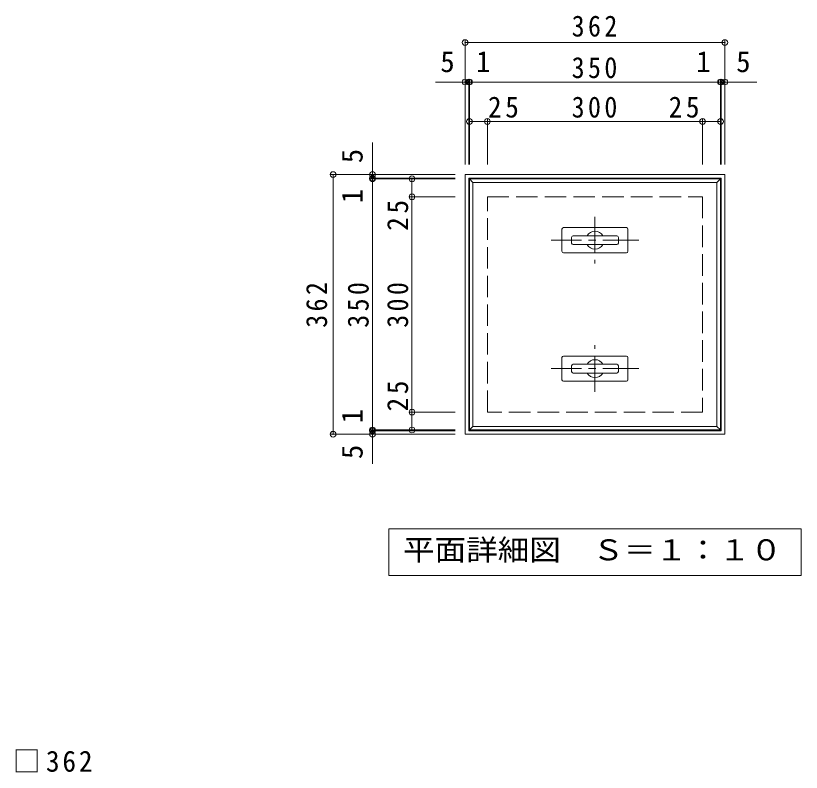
# Model space of a CAD drawing. Units: millimetres on the paper, enlarged 2 times, with parts at other scales. Extents: x -310 to 247, y -275 to 236.
# Drawn here: x -292.1 to -73.1, y 4.9 to 215.8 of the extents above; entities that cross this region are included whole.
import ezdxf
from ezdxf.enums import TextEntityAlignment as Align

# ---------------------------------------------------------------- set-up
doc = ezdxf.new("R2010")
doc.units = ezdxf.units.MM
doc.header["$LTSCALE"] = 2
doc.header["$PDMODE"] = 32
doc.header["$PDSIZE"] = 1.6
doc.linetypes.add('CHAIN1', pattern=[8, 5, -1, 1, -1])
doc.linetypes.add('DASHED3', pattern=[4, 3, -1])
for name, color, linetype, lineweight in [('C-0', 3, 'Continuous', 9), ('C-1', 2, 'Continuous', 9), ('C-2', 3, 'Continuous', 9), ('C-4', 7, 'Continuous', 9), ('C-5', 7, 'Continuous', 9), ('C-A', 3, 'Continuous', 9), ('D-4', 7, 'Continuous', 9)]:
    doc.layers.add(name, color=color, linetype=linetype, lineweight=lineweight)
doc.styles.add('ＭＳ ゴシック', font='')
doc.styles.get('ＭＳ ゴシック').set_extended_font_data('MS Gothic')

msp = doc.modelspace()

# ---------------------------------------------------------------- linework, layer by layer
at = {"layer": 'C-1'}
for p, q in [((-94.408, 99.157), (-94.408, 171.557)), ((-95.408, 170.557), (-165.808, 170.557)), ((-165.808, 100.157), (-165.808, 170.557)), ((-166.808, 99.157), (-94.408, 99.157))]:
    msp.add_line(p, q, dxfattribs=at)
for points in [[(-94.408, 171.557), (-166.808, 171.557), (-166.808, 99.157)], [(-95.408, 170.557), (-95.408, 100.157), (-165.808, 100.157)]]:
    msp.add_lwpolyline(points, dxfattribs=at)
at = {"layer": 'C-1', "linetype": 'DASHED3'}
msp.add_lwpolyline([(-100.608, 165.357), (-100.608, 105.357), (-160.608, 105.357), (-160.608, 165.357)], close=True, dxfattribs=at)
at = {"layer": 'C-2'}
for p, q in [((-165.608, 170.357), (-164.608, 169.357)), ((-96.608, 169.357), (-95.608, 170.357)), ((-165.608, 100.357), (-164.608, 101.357)), ((-95.608, 100.357), (-96.608, 101.357))]:
    msp.add_line(p, q, dxfattribs=at)
for points in [[(-95.608, 100.357), (-165.608, 100.357), (-165.608, 170.357), (-95.608, 170.357)], [(-96.608, 101.357), (-164.608, 101.357), (-164.608, 169.357), (-96.608, 169.357)]]:
    msp.add_lwpolyline(points, close=True, dxfattribs=at)
at = {"layer": 'C-4'}
for p, q in [((-166.808, 174.357), (-166.808, 208.957)), ((-166.808, 208.357), (-94.408, 208.357)), ((-94.408, 174.357), (-94.408, 208.957)), ((-175.072, 197.357), (-85.458, 197.357)), ((-165.808, 174.357), (-165.808, 197.957)), ((-165.608, 174.357), (-165.608, 197.957)), ((-95.608, 174.357), (-95.608, 197.957)), ((-95.408, 174.357), (-95.408, 197.957)), ((-165.608, 186.357), (-95.608, 186.357)), ((-160.608, 174.357), (-160.608, 186.957)), ((-100.608, 174.357), (-100.608, 186.957)), ((-192.608, 90.893), (-192.608, 180.507)), ((-169.608, 171.557), (-204.208, 171.557)), ((-203.608, 99.157), (-203.608, 171.557)), ((-169.608, 170.557), (-193.208, 170.557)), ((-169.608, 170.357), (-193.208, 170.357)), ((-181.608, 100.357), (-181.608, 170.357)), ((-169.608, 165.357), (-182.208, 165.357)), ((-169.608, 105.357), (-182.208, 105.357)), ((-169.608, 99.157), (-204.208, 99.157)), ((-169.608, 100.357), (-193.208, 100.357)), ((-169.608, 100.157), (-193.208, 100.157))]:
    msp.add_line(p, q, dxfattribs=at)
for p in [(-166.808, 208.357), (-94.408, 208.357), (-166.808, 197.357), (-165.808, 197.357), (-165.608, 197.357), (-95.608, 197.357), (-95.408, 197.357), (-94.408, 197.357), (-165.608, 186.357), (-160.608, 186.357), (-100.608, 186.357), (-95.608, 186.357), (-203.608, 171.557), (-192.608, 171.557), (-192.608, 170.557), (-192.608, 170.357), (-181.608, 170.357), (-181.608, 165.357), (-181.608, 105.357), (-192.608, 100.357), (-192.608, 100.157), (-181.608, 100.357), (-203.608, 99.157), (-192.608, 99.157)]:
    msp.add_point(p, dxfattribs=at)
at = {"layer": 'C-5'}
for p, q in [((-188.108, 72.757), (-73.108, 72.757)), ((-188.108, 59.757), (-188.108, 72.757))]:
    msp.add_line(p, q, dxfattribs=at)
msp.add_lwpolyline([(-73.108, 72.757), (-73.108, 59.757), (-188.108, 59.757)], dxfattribs=at)
at = {"layer": 'C-A', "linetype": 'CHAIN1'}
for p, q in [((-130.608, 159.757), (-130.608, 146.757)), ((-118.408, 153.257), (-142.808, 153.257)), ((-130.608, 110.957), (-130.608, 123.957)), ((-118.408, 117.457), (-142.808, 117.457))]:
    msp.add_line(p, q, dxfattribs=at)
at = {"layer": 'C-A'}
for p, q in [((-139.808, 156.357), (-139.808, 150.157)), ((-139.408, 156.757), (-121.808, 156.757)), ((-121.408, 150.157), (-121.408, 156.357)), ((-137.128, 152.477), (-137.128, 154.037)), ((-136.688, 154.477), (-124.528, 154.477)), ((-124.088, 152.477), (-124.088, 154.037)), ((-124.528, 152.037), (-136.688, 152.037)), ((-139.408, 149.757), (-121.808, 149.757)), ((-139.808, 114.357), (-139.808, 120.557)), ((-139.408, 120.957), (-121.808, 120.957)), ((-121.408, 120.557), (-121.408, 114.357)), ((-137.128, 118.237), (-137.128, 116.677)), ((-124.528, 118.677), (-136.688, 118.677)), ((-124.088, 118.237), (-124.088, 116.677)), ((-136.688, 116.237), (-124.528, 116.237)), ((-139.408, 113.957), (-121.808, 113.957))]:
    msp.add_line(p, q, dxfattribs=at)
for centre, radius, start, end in [((-139.408, 156.357), 0.4, 90, 180), ((-130.608, 153.257), 2.5, 29.20927, 150.79073), ((-121.808, 156.357), 0.4, 0, 90), ((-136.688, 154.037), 0.44, 90, 180), ((-124.528, 154.037), 0.44, 0, 90), ((-136.688, 152.477), 0.44, 180, 270), ((-130.608, 153.257), 2.5, 209.20914, 330.79086), ((-124.528, 152.477), 0.44, 270, 0), ((-139.408, 150.157), 0.4, 180, 270), ((-121.808, 150.157), 0.4, 270, 0), ((-139.408, 120.557), 0.4, 90, 180), ((-121.808, 120.557), 0.4, 0, 90), ((-136.688, 118.237), 0.44, 90, 180), ((-130.608, 117.457), 2.5, 29.20914, 150.79086), ((-124.528, 118.237), 0.44, 0, 90), ((-136.688, 116.677), 0.44, 180, 270), ((-130.608, 117.457), 2.5, 209.20927, 330.79073), ((-124.528, 116.677), 0.44, 270, 0), ((-139.408, 114.357), 0.4, 180, 270), ((-121.808, 114.357), 0.4, 270, 0)]:
    msp.add_arc(centre, radius, start, end, dxfattribs=at)

# ---------------------------------------------------------------- texts
at = {"layer": 'C-0', "color": 2, "style": 'ＭＳ ゴシック'}
for p in [(-173.711, 198.357), (-91.245, 198.357)]:
    msp.add_text('5', height=5.865, dxfattribs=at).set_placement(p, align=Align.BOTTOM_LEFT)
for p in [(-193.608, 174.72), (-193.608, 92.254)]:
    msp.add_text('5', height=5.865, rotation=90, dxfattribs=at).set_placement(p, align=Align.BOTTOM_LEFT)
at = {"layer": 'C-0', "color": 2, "insert": (-137.108, 209.939), "char_height": 5.865, "attachment_point": 7, "style": 'ＭＳ ゴシック'}
msp.add_mtext('\\T1.27;\\W0.9;362', dxfattribs=at)
at = {"layer": 'C-0', "color": 2, "insert": (-205.191, 128.857), "char_height": 5.865, "attachment_point": 7, "rotation": 90, "style": 'ＭＳ ゴシック'}
msp.add_mtext('\\T1.27;\\W0.9;362', dxfattribs=at)
at = {"layer": 'C-4', "color": 2, "style": 'ＭＳ ゴシック'}
for p in [(-163.734, 198.357), (-102.39, 198.357)]:
    msp.add_text('1', height=5.865, dxfattribs=at).set_placement(p, align=Align.BOTTOM_LEFT)
for p in [(-193.608, 163.575), (-193.608, 102.231)]:
    msp.add_text('1', height=5.865, rotation=90, dxfattribs=at).set_placement(p, align=Align.BOTTOM_LEFT)
at = {"layer": 'C-4', "color": 2, "char_height": 5.865, "attachment_point": 7, "style": 'ＭＳ ゴシック'}
for s, insert in [('\\T1.27;\\W0.9;350', (-137.108, 198.357)), ('\\T1.27;\\W0.95;25', (-160.435, 187.357)), ('\\T1.27;\\W0.9;300', (-137.108, 187.357)), ('\\T1.27;\\W0.95;25', (-110.084, 187.357))]:
    msp.add_mtext(s, dxfattribs=dict(at, insert=insert))
at = {"layer": 'C-4', "color": 2, "char_height": 5.865, "attachment_point": 7, "rotation": 90, "style": 'ＭＳ ゴシック'}
for s, insert in [('\\T1.27;\\W0.95;25', (-182.608, 155.881)), ('\\T1.27;\\W0.9;350', (-193.608, 128.857)), ('\\T1.27;\\W0.9;300', (-182.608, 128.857)), ('\\T1.27;\\W0.95;25', (-182.608, 105.53))]:
    msp.add_mtext(s, dxfattribs=dict(at, insert=insert))
at = {"layer": 'C-5', "color": 2, "style": 'ＭＳ ゴシック', "width": 1.1}
msp.add_text('平面詳細図\u3000Ｓ＝１：１０', height=5.865, dxfattribs=at).set_placement((-184.108, 62.257), align=Align.BOTTOM_LEFT)
at = {"layer": 'D-4', "color": 2, "insert": (-292.816, 4.938), "char_height": 5.865, "attachment_point": 7, "style": 'ＭＳ ゴシック'}
msp.add_mtext('\\T1.21;\\W0.95;□362', dxfattribs=at)

doc.saveas('drawing.dxf')
